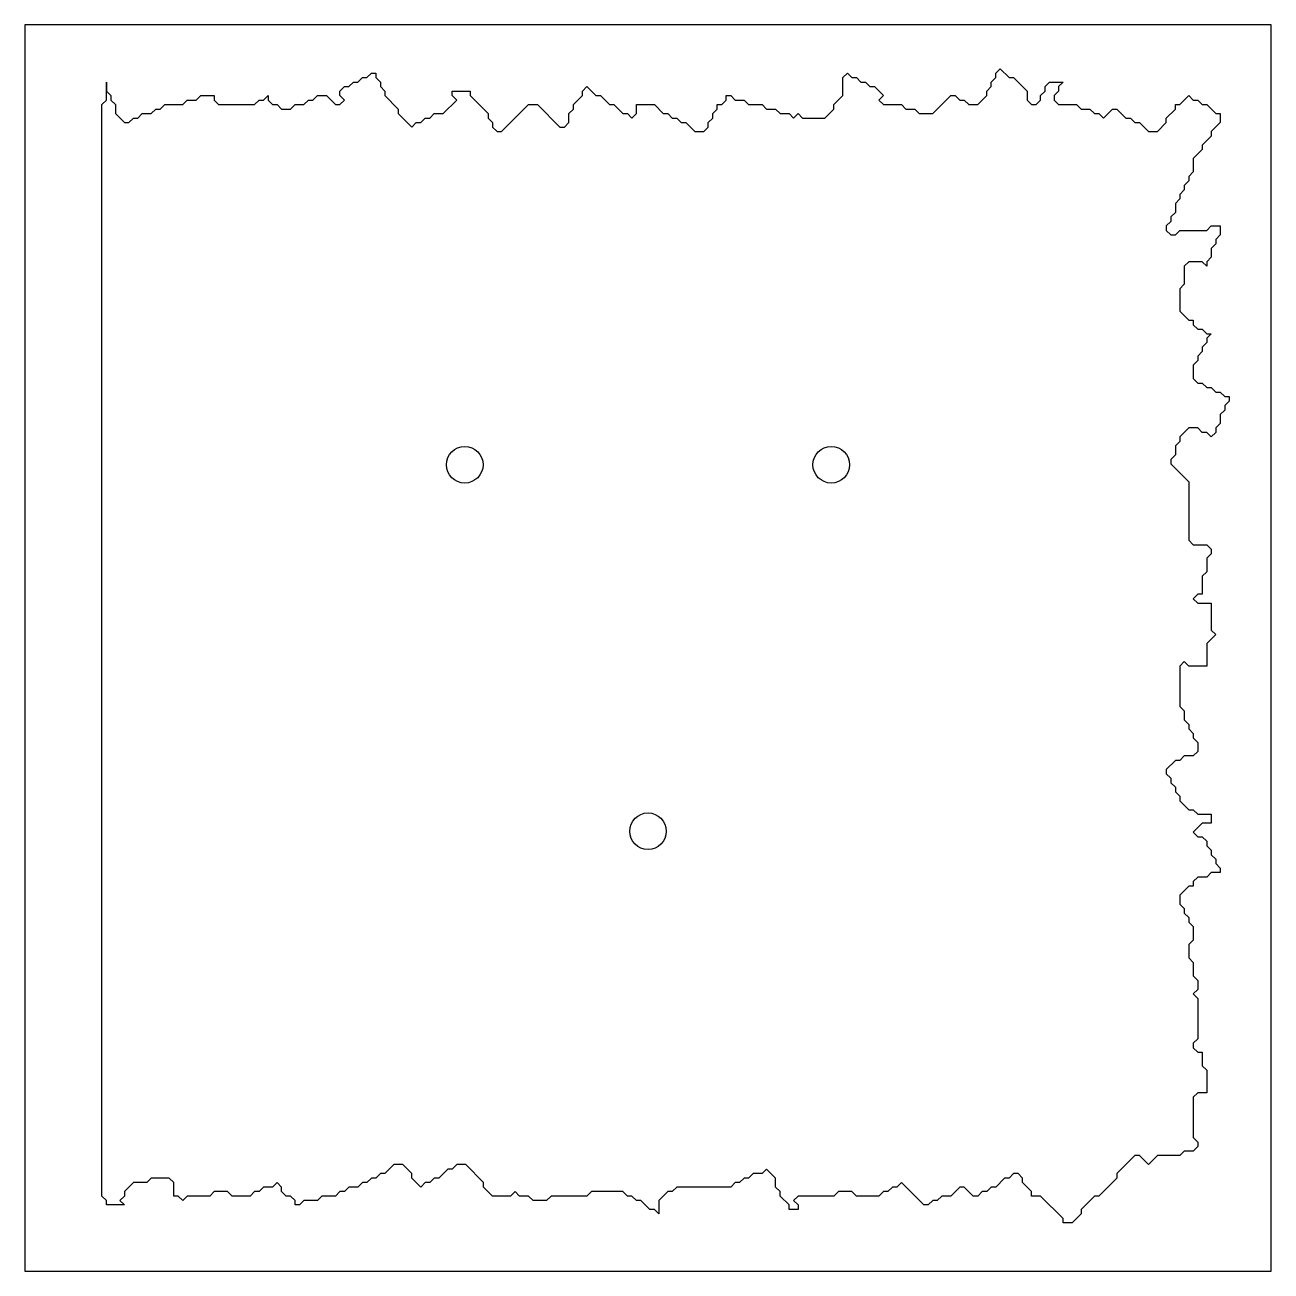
# Model space of a CAD drawing. Header units: metres. Extents: x -20 to 320, y 280 to 620.
import ezdxf

# ---------------------------------------------------------------- set-up
doc = ezdxf.new("R2010")
doc.units = ezdxf.units.M

msp = doc.modelspace()

# ---------------------------------------------------------------- linework, layer by layer
at = {"layer": 'CIRCLES'}
for centre in [(100, 500), (200, 500), (150, 400)]:
    msp.add_circle(centre, 5, dxfattribs=at)
at = {"layer": 'CONTOUR_1'}
msp.add_lwpolyline([(263.24, 293.13), (263.24, 294.35), (257.11, 300.48), (254.66, 300.48), (254.66, 301.7), (252.21, 304.16), (252.21, 305.38), (250.99, 306.61), (249.76, 306.61), (248.53, 305.38), (247.31, 305.38), (244.86, 302.93), (243.63, 302.93), (242.41, 301.7), (241.18, 301.7), (239.96, 300.48), (238.73, 300.48), (236.28, 302.93), (235.06, 302.93), (232.6, 300.48), (230.15, 300.48), (228.93, 299.25), (227.7, 299.25), (226.48, 298.03), (225.25, 298.03), (219.12, 304.16), (217.9, 302.93), (216.67, 302.93), (215.45, 301.7), (214.22, 301.7), (213, 300.48), (206.87, 300.48), (205.65, 301.7), (201.97, 301.7), (200.74, 300.48), (190.94, 300.48), (189.71, 299.25), (190.94, 298.03), (190.94, 296.8), (188.49, 296.8), (188.49, 298.03), (186.04, 300.48), (186.04, 301.7), (184.81, 302.93), (184.81, 305.38), (182.36, 307.83), (181.14, 306.61), (178.69, 306.61), (177.46, 305.38), (176.23, 305.38), (175.01, 304.16), (173.78, 304.16), (172.56, 302.93), (157.85, 302.93), (156.63, 301.7), (155.4, 301.7), (152.95, 299.25), (152.95, 295.58), (151.73, 296.8), (150.5, 296.8), (148.05, 299.25), (146.82, 299.25), (145.6, 300.48), (144.37, 300.48), (143.15, 301.7), (134.57, 301.7), (133.35, 300.48), (123.54, 300.48), (122.32, 299.25), (118.64, 299.25), (117.41, 300.48), (114.96, 300.48), (113.74, 301.7), (112.51, 300.48), (107.61, 300.48), (105.16, 302.93), (105.16, 304.16), (100.26, 309.06), (97.81, 309.06), (96.58, 307.83), (95.36, 307.83), (92.91, 305.38), (91.68, 305.38), (90.46, 304.16), (89.23, 304.16), (88, 302.93), (85.55, 305.38), (85.55, 306.61), (83.1, 309.06), (80.65, 309.06), (78.2, 306.61), (76.98, 306.61), (75.75, 305.38), (74.52, 305.38), (73.3, 304.16), (72.07, 304.16), (70.85, 302.93), (68.4, 302.93), (67.17, 301.7), (65.95, 301.7), (64.72, 300.48), (61.05, 300.48), (59.82, 299.25), (56.14, 299.25), (54.92, 298.03), (53.69, 298.03), (53.69, 299.25), (52.47, 300.48), (51.24, 300.48), (50.02, 301.7), (50.02, 302.93), (48.79, 304.16), (47.57, 302.93), (45.11, 302.93), (43.89, 301.7), (42.66, 301.7), (41.44, 300.48), (36.54, 300.48), (35.31, 301.7), (31.64, 301.7), (30.41, 300.48), (24.28, 300.48), (23.06, 299.25), (21.83, 300.48), (20.61, 300.48), (20.61, 304.16), (19.38, 305.38), (14.48, 305.38), (13.25, 304.16), (9.58, 304.16), (7.13, 301.7), (7.13, 300.48), (5.9, 299.25), (7.13, 298.03), (2.22, 298.03), (2.22, 299.25), (1, 300.48), (1, 598.26), (2.22, 599.48), (2.22, 604.38), (2.22, 601.93), (3.45, 600.71), (3.45, 599.48), (4.68, 598.26), (4.68, 595.81), (7.13, 593.36), (8.35, 593.36), (9.58, 594.58), (10.8, 594.58), (12.03, 595.81), (14.48, 595.81), (15.7, 597.03), (16.93, 597.03), (18.16, 598.26), (23.06, 598.26), (24.28, 599.48), (26.73, 599.48), (27.96, 600.71), (31.64, 600.71), (31.64, 599.48), (32.86, 598.26), (42.66, 598.26), (43.89, 599.48), (45.11, 599.48), (46.34, 600.71), (46.34, 599.48), (47.57, 598.26), (48.79, 598.26), (50.02, 597.03), (52.47, 597.03), (53.69, 598.26), (56.14, 598.26), (57.37, 599.48), (58.59, 599.48), (59.82, 600.71), (62.27, 600.71), (64.72, 598.26), (65.95, 598.26), (67.17, 599.48), (65.95, 600.71), (65.95, 601.93), (67.17, 603.16), (68.4, 603.16), (69.62, 604.38), (70.85, 604.38), (72.07, 605.61), (73.3, 605.61), (74.52, 606.84), (75.75, 606.84), (75.75, 605.61), (76.98, 604.38), (76.98, 603.16), (78.2, 601.93), (78.2, 600.71), (81.88, 597.03), (81.88, 595.81), (85.55, 592.13), (86.78, 593.36), (88, 593.36), (89.23, 594.58), (90.46, 594.58), (91.68, 595.81), (94.13, 595.81), (97.81, 599.48), (96.58, 600.71), (96.58, 601.93), (101.48, 601.93), (101.48, 600.71), (106.39, 595.81), (106.39, 594.58), (107.61, 593.36), (107.61, 592.13), (108.84, 590.9), (110.06, 590.9), (117.41, 598.26), (119.87, 598.26), (125.99, 592.13), (127.22, 592.13), (128.44, 593.36), (128.44, 595.81), (129.67, 597.03), (129.67, 598.26), (132.12, 600.71), (132.12, 601.93), (133.35, 603.16), (135.8, 600.71), (137.02, 600.71), (139.47, 598.26), (140.7, 598.26), (143.15, 595.81), (144.37, 595.81), (145.6, 594.58), (146.82, 595.81), (146.82, 598.26), (151.73, 598.26), (154.18, 595.81), (155.4, 595.81), (156.63, 594.58), (157.85, 594.58), (159.08, 593.36), (160.3, 593.36), (162.76, 590.9), (165.21, 590.9), (166.43, 592.13), (166.43, 593.36), (167.66, 594.58), (167.66, 595.81), (168.88, 597.03), (168.88, 598.26), (170.11, 598.26), (171.33, 599.48), (171.33, 600.71), (172.56, 600.71), (173.78, 599.48), (176.23, 599.48), (177.46, 598.26), (181.14, 598.26), (182.36, 597.03), (184.81, 597.03), (186.04, 595.81), (188.49, 595.81), (189.71, 594.58), (190.94, 595.81), (192.17, 594.58), (198.29, 594.58), (200.74, 597.03), (200.74, 598.26), (203.19, 600.71), (203.19, 605.61), (204.42, 606.84), (205.65, 605.61), (206.87, 605.61), (208.1, 604.38), (209.32, 604.38), (210.55, 603.16), (211.77, 603.16), (214.22, 600.71), (213, 599.48), (214.22, 598.26), (219.12, 598.26), (220.35, 597.03), (222.8, 597.03), (224.03, 595.81), (227.7, 595.81), (232.6, 600.71), (233.83, 600.71), (235.06, 599.48), (236.28, 599.48), (237.51, 598.26), (239.96, 598.26), (242.41, 600.71), (242.41, 601.93), (243.63, 603.16), (243.63, 604.38), (244.86, 605.61), (244.86, 606.84), (246.08, 608.06), (248.53, 605.61), (249.76, 605.61), (253.44, 601.93), (253.44, 599.48), (254.66, 598.26), (255.89, 598.26), (257.11, 599.48), (257.11, 600.71), (258.34, 601.93), (258.34, 603.16), (259.56, 604.38), (263.24, 604.38), (262.01, 603.16), (262.01, 601.93), (260.79, 600.71), (260.79, 599.48), (262.01, 598.26), (266.92, 598.26), (268.14, 597.03), (270.59, 597.03), (271.82, 595.81), (273.04, 595.81), (274.27, 594.58), (276.72, 597.03), (277.95, 597.03), (280.4, 594.58), (281.62, 594.58), (282.85, 593.36), (284.07, 593.36), (286.52, 590.9), (288.97, 590.9), (291.42, 593.36), (291.42, 594.58), (293.88, 597.03), (293.88, 598.26), (295.1, 598.26), (297.55, 600.71), (298.78, 599.48), (300, 599.48), (301.23, 598.26), (302.45, 598.26), (304.9, 595.81), (306.13, 595.81), (306.13, 593.36), (303.68, 590.9), (303.68, 589.68), (301.23, 587.23), (301.23, 586), (298.78, 583.55), (298.78, 579.88), (297.55, 578.65), (297.55, 577.43), (296.33, 576.2), (296.33, 574.97), (295.1, 573.75), (295.1, 572.52), (293.88, 571.3), (293.88, 568.85), (292.65, 567.62), (292.65, 566.4), (291.42, 565.17), (291.42, 563.95), (292.65, 562.72), (293.88, 562.72), (295.1, 563.95), (302.45, 563.95), (303.68, 565.17), (306.13, 565.17), (306.13, 562.72), (304.9, 561.49), (304.9, 560.27), (303.68, 559.04), (303.68, 556.59), (302.45, 555.37), (302.45, 554.14), (301.23, 555.37), (297.55, 555.37), (296.33, 554.14), (296.33, 549.24), (295.1, 548.01), (295.1, 541.89), (297.55, 539.44), (298.78, 539.44), (298.78, 538.21), (300, 536.99), (301.23, 536.99), (302.45, 535.76), (303.68, 535.76), (302.45, 534.54), (302.45, 533.31), (301.23, 532.08), (301.23, 530.86), (300, 529.63), (300, 528.41), (298.78, 527.18), (298.78, 523.51), (300, 522.28), (301.23, 522.28), (302.45, 521.06), (303.68, 521.06), (304.9, 519.83), (306.13, 519.83), (307.36, 518.6), (308.58, 518.6), (308.58, 517.38), (307.36, 516.15), (307.36, 514.93), (306.13, 513.7), (306.13, 511.25), (304.9, 510.03), (304.9, 508.8), (303.68, 507.58), (302.45, 508.8), (301.23, 508.8), (300, 510.03), (297.55, 510.03), (295.1, 507.58), (295.1, 506.35), (293.88, 505.13), (293.88, 502.67), (292.65, 501.45), (292.65, 500.22), (297.55, 495.32), (297.55, 479.39), (298.78, 478.17), (302.45, 478.17), (303.68, 476.94), (303.68, 475.71), (302.45, 474.49), (302.45, 470.81), (301.23, 469.59), (301.23, 464.69), (300, 464.69), (298.78, 463.46), (300, 462.24), (303.68, 462.24), (303.68, 454.88), (304.9, 453.66), (302.45, 451.21), (302.45, 445.08), (297.55, 445.08), (296.33, 446.3), (295.1, 445.08), (295.1, 434.05), (296.33, 432.83), (296.33, 430.37), (297.55, 429.15), (297.55, 427.92), (298.78, 426.7), (298.78, 425.47), (300, 424.25), (300, 421.8), (298.78, 420.57), (296.33, 420.57), (295.1, 419.35), (293.88, 419.35), (291.42, 416.89), (291.42, 415.67), (292.65, 414.44), (292.65, 413.22), (293.88, 411.99), (293.88, 410.77), (295.1, 409.54), (295.1, 408.32), (297.55, 405.87), (298.78, 405.87), (300, 404.64), (303.68, 404.64), (303.68, 402.19), (301.23, 402.19), (298.78, 399.74), (300, 398.51), (301.23, 398.51), (302.45, 397.29), (302.45, 396.06), (303.68, 394.84), (303.68, 393.61), (304.9, 392.39), (304.9, 391.16), (306.13, 389.94), (306.13, 388.71), (303.68, 388.71), (302.45, 387.48), (300, 387.48), (298.78, 386.26), (298.78, 385.03), (297.55, 385.03), (295.1, 382.58), (295.1, 380.13), (296.33, 378.91), (296.33, 377.68), (297.55, 376.46), (297.55, 375.23), (298.78, 374), (298.78, 370.33), (297.55, 369.1), (297.55, 365.43), (298.78, 364.2), (298.78, 360.53), (300, 359.3), (300, 356.85), (298.78, 355.62), (300, 354.4), (300, 343.37), (298.78, 342.14), (298.78, 340.92), (300, 339.69), (301.23, 339.69), (301.23, 336.02), (302.45, 334.79), (302.45, 328.66), (300, 328.66), (298.78, 327.44), (298.78, 316.41), (300, 315.18), (300, 313.96), (298.78, 312.73), (296.33, 312.73), (295.1, 311.51), (288.97, 311.51), (286.52, 309.06), (284.07, 311.51), (282.85, 311.51), (277.95, 306.61), (277.95, 305.38), (273.04, 300.48), (271.82, 300.48), (268.14, 296.8), (268.14, 295.58), (265.69, 293.13), (263.24, 293.13)], close=True, dxfattribs=at)
at = {"layer": 'FRAME'}
msp.add_lwpolyline([(-20, 280), (320, 280), (320, 620), (-20, 620), (-20, 280)], close=True, dxfattribs=at)

doc.saveas('drawing.dxf')
